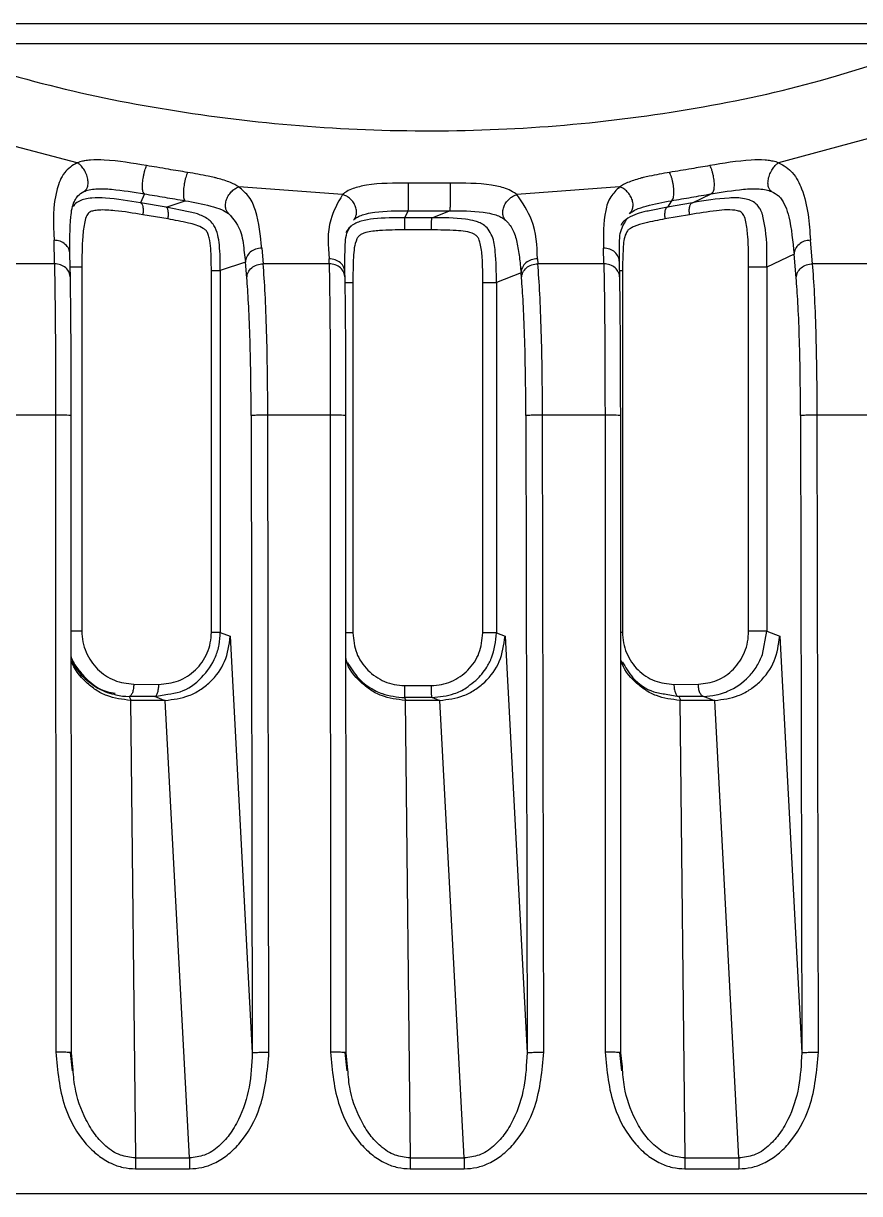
# Model space of a CAD drawing. Header units: millimetres. Extents: x 0 to 297, y 0 to 210.
# Drawn here: x 150.463 to 153.911, y 186.303 to 191.131 of the extents above; entities that cross this region are included whole.
import ezdxf

# ---------------------------------------------------------------- set-up
doc = ezdxf.new("R2010")
doc.units = ezdxf.units.MM
doc.layers.add('图框', color=7, linetype='Continuous')
doc.dimstyles.new('SLDDIMSTYLE0', dxfattribs={"dimtxt": 0.18, "dimasz": 1.016, "dimexe": 0, "dimexo": 0.0625, "dimgap": 0, "dimtad": 0, "dimtih": 1, "dimtoh": 1, "dimdec": 0, "dimrnd": 1e-09, "dimzin": 0, "dimdsep": 46, "dimtxsty": 'Standard', "dimblk1": 'DOT', "dimblk2": 'DOT', "dimsah": 1, "dimcen": 0.09, "dimadec": 0, "dimazin": 0, "dimtfac": 1.016, "dimtdec": 0, "dimtofl": 0, "dimtmove": 0, "dimatfit": 3, "dimldrblk": 'DOT', "dimfxl": 1, "dimfrac": 2, "dimtolj": 1, "dimtzin": 0, "dimarcsym": 0})

# ---------------------------------------------------------------- blocks, each defined once
blk = doc.blocks.new('_Dot')
at = {"color": 0, "linetype": 'ByBlock', "lineweight": -2}
blk.add_line((-0.5, 0), (-1, 0), dxfattribs=at)
at = {"color": 0, "linetype": 'ByBlock', "const_width": 0.5}
blk.add_lwpolyline([(-0.25, 0, 1), (0.25, 0, 1)], format="xyb", close=True, dxfattribs=at)

msp = doc.modelspace()

# ---------------------------------------------------------------- linework, layer by layer
at = {"color": 7, "linetype": 'Continuous', "lineweight": 25}
for p, q in [((147.8312, 191.1309), (152.1305, 191.1309)), ((152.1305, 191.1309), (156.1645, 191.1309)), ((150.6855, 190.5556), (149.8467, 190.7757)), ((154.3921, 190.7757), (153.5777, 190.5556)), ((150.9625, 190.4279), (150.9464, 190.3911)), ((151.7788, 190.4249), (151.3522, 190.4567)), ((152.9218, 190.4567), (152.4987, 190.4249)), ((153.2223, 190.3911), (153.3, 190.4279)), ((151.0523, 190.3733), (150.9464, 190.3911)), ((151.0523, 190.3734), (151.1303, 190.3993)), ((151.1447, 190.3535), (151.0523, 190.3734)), ((153.1191, 190.3734), (153.0452, 190.358)), ((153.1353, 190.3993), (153.1191, 190.3734)), ((153.2223, 190.3911), (153.1191, 190.3733)), ((151.0597, 190.3241), (150.9557, 190.3418)), ((152.0501, 190.358), (152.0351, 190.3292)), ((152.1484, 190.3292), (152.0351, 190.3292)), ((152.1484, 190.3292), (152.2209, 190.358)), ((152.9625, 190.3469), (152.9684, 190.3503)), ((153.2102, 190.3418), (153.1087, 190.3241)), ((152.1459, 190.2792), (152.0351, 190.2792)), ((150.5914, 190.1394), (150.5896, 190.2364)), ((153.7176, 190.1394), (153.7088, 190.2364)), ((150.657, 190.0817), (150.6552, 190.1786)), ((151.4462, 190.204), (151.4521, 190.1394)), ((152.8569, 190.1394), (152.8557, 190.204)), ((153.6411, 190.1786), (153.529, 190.1255)), ((153.65, 190.0817), (153.6411, 190.1786)), ((150.5914, 190.1394), (150.3193, 190.1394)), ((150.7043, 190.1255), (150.7043, 188.6233)), ((151.3786, 190.1463), (151.2753, 190.1119)), ((151.3845, 190.0817), (151.3786, 190.1463)), ((151.7242, 190.1394), (151.4521, 190.1394)), ((151.7242, 190.1394), (151.7238, 190.1602)), ((152.583, 190.1602), (152.5849, 190.1394)), ((152.8569, 190.1394), (152.5849, 190.1394)), ((152.9225, 190.0817), (152.9213, 190.1463)), ((153.454, 188.6233), (153.454, 190.1255)), ((153.529, 190.1255), (153.529, 188.6233)), ((153.9897, 190.1394), (153.7176, 190.1394)), ((151.2385, 188.6186), (151.2385, 190.1119)), ((151.2753, 190.1119), (151.2753, 188.6186)), ((151.7898, 190.0817), (151.7894, 190.1025)), ((152.5153, 190.1025), (152.4142, 190.0623)), ((152.5172, 190.0817), (152.5153, 190.1025)), ((152.922, 190.1119), (152.9338, 190.1119)), ((152.9338, 190.1119), (152.9338, 188.6186)), ((151.8215, 190.0623), (151.8215, 188.6161)), ((152.3581, 188.6161), (152.3581, 190.0623)), ((152.4142, 190.0623), (152.4142, 188.6161)), ((150.3384, 189.5161), (150.5962, 189.5161)), ((150.5962, 189.5161), (150.5972, 186.8865)), ((150.6617, 186.8842), (150.6607, 189.5138)), ((151.4025, 189.5138), (151.4073, 186.8842)), ((151.476, 186.8865), (151.4712, 189.5161)), ((151.4712, 189.5161), (151.729, 189.5161)), ((151.729, 189.5161), (151.73, 186.8865)), ((151.7945, 186.8842), (151.7935, 189.5138)), ((152.5352, 189.5138), (152.5401, 186.8842)), ((152.6088, 186.8865), (152.6039, 189.5161)), ((152.6039, 189.5161), (152.8617, 189.5161)), ((152.8617, 189.5161), (152.8627, 186.8865)), ((152.9273, 186.8842), (152.9263, 189.5138)), ((153.668, 189.5138), (153.6729, 186.8842)), ((153.7415, 186.8865), (153.7367, 189.5161)), ((153.7367, 189.5161), (153.9945, 189.5161)), ((151.2753, 188.6186), (151.3166, 188.6022)), ((151.3166, 188.6022), (151.4073, 186.8842)), ((152.4142, 188.6161), (152.4494, 188.6022)), ((152.4494, 188.6022), (152.5401, 186.8842)), ((152.9338, 188.6186), (152.9266, 188.6186)), ((153.5115, 188.5269), (153.529, 188.6233)), ((153.529, 188.6233), (153.5822, 188.6022)), ((153.5822, 188.6022), (153.6729, 186.8842)), ((150.9183, 188.4045), (151.0217, 188.4036)), ((152.0345, 188.3993), (152.1459, 188.3993)), ((153.1458, 188.4036), (153.2466, 188.4045)), ((150.8996, 188.3545), (150.9083, 188.3378)), ((151.0048, 188.3536), (150.8996, 188.3545)), ((150.9045, 188.3379), (150.9251, 186.4501)), ((150.9083, 188.3378), (150.9045, 188.3379)), ((151.0445, 188.3378), (150.9083, 188.3378)), ((151.0048, 188.3536), (151.0585, 188.3638)), ((151.0445, 188.3378), (151.0048, 188.3536)), ((151.0483, 188.3379), (151.0445, 188.3378)), ((151.148, 186.4501), (151.0483, 188.3379)), ((152.0351, 188.3493), (152.041, 188.3378)), ((152.1484, 188.3493), (152.0351, 188.3493)), ((152.0372, 188.3379), (152.0578, 186.4501)), ((152.041, 188.3378), (152.0372, 188.3379)), ((152.1773, 188.3378), (152.041, 188.3378)), ((152.1484, 188.3493), (152.1476, 188.3526)), ((152.1773, 188.3378), (152.1484, 188.3493)), ((152.1811, 188.3379), (152.1773, 188.3378)), ((152.2808, 186.4501), (152.1811, 188.3379)), ((153.1137, 188.3637), (153.1656, 188.3536)), ((153.2681, 188.3545), (153.1656, 188.3536)), ((153.1656, 188.3536), (153.1738, 188.3378)), ((153.17, 188.3379), (153.1906, 186.4501)), ((153.1738, 188.3378), (153.17, 188.3379)), ((153.31, 188.3378), (153.1738, 188.3378)), ((153.31, 188.3378), (153.2681, 188.3545)), ((153.3139, 188.3379), (153.31, 188.3378)), ((153.4135, 186.4501), (153.3139, 188.3379)), ((150.6617, 186.8842), (150.6572, 186.885)), ((150.6657, 186.8101), (150.6573, 186.885)), ((150.6677, 186.8254), (150.6617, 186.8842)), ((151.7984, 186.8101), (151.79, 186.885)), ((151.7945, 186.8842), (151.79, 186.885)), ((151.8005, 186.8254), (151.7945, 186.8842)), ((152.9273, 186.8842), (152.9227, 186.885)), ((152.9312, 186.8101), (152.9228, 186.885)), ((152.9332, 186.8254), (152.9273, 186.8842)), ((150.9251, 186.4501), (151.148, 186.4501)), ((150.9257, 186.4053), (151.1486, 186.4053)), ((152.0578, 186.4501), (152.2808, 186.4501)), ((152.0584, 186.4053), (152.2814, 186.4053)), ((153.1906, 186.4501), (153.4135, 186.4501)), ((153.1912, 186.4053), (153.4141, 186.4053)), ((147.5158, 186.3031), (156.8242, 186.3031))]:
    msp.add_line(p, q, dxfattribs=at)
for points, knots in [([(150.0071, 191.0472), (150.1718, 190.9926), (150.4952, 190.8854), (151.0237, 190.774), (151.5636, 190.7046), (152.1146, 190.6803), (152.6657, 190.7013), (153.2066, 190.769), (153.7368, 190.8805), (154.0582, 190.9904), (154.2233, 191.0469)], [0, 0, 0, 0, 0.128005, 0.251293, 0.374031, 0.49537, 0.6178, 0.741849, 0.867361, 1, 1, 1, 1]), ([(150.6855, 190.5556), (150.6754, 190.55), (150.6536, 190.5381), (150.6207, 190.5024), (150.5826, 190.4015), (150.5866, 190.3074), (150.5896, 190.2364)], [0, 0, 0, 0, 0.068724, 0.148195, 0.35658, 1, 1, 1, 1]), ([(150.9716, 190.5441), (150.9141, 190.5538), (150.8383, 190.5666), (150.7506, 190.5685), (150.7219, 190.5648), (150.7111, 190.563), (150.7, 190.5608), (150.6923, 190.558), (150.6855, 190.5556)], [0, 0, 0, 0, 0.609368, 0.802275, 0.881466, 0.904303, 0.916002, 1, 1, 1, 1]), ([(150.7129, 190.4376), (150.7157, 190.4395), (150.7219, 190.4436), (150.7281, 190.4557), (150.7309, 190.4729), (150.7285, 190.494), (150.721, 190.5157), (150.7099, 190.5341), (150.6977, 190.5478), (150.6893, 190.5531), (150.6855, 190.5556)], [0, 0, 0, 0, 0.104308, 0.224515, 0.358277, 0.500011, 0.641743, 0.7755, 0.895699, 1, 1, 1, 1]), ([(153.5777, 190.5556), (153.5705, 190.5581), (153.5631, 190.5607), (153.5519, 190.5629), (153.5408, 190.5647), (153.5109, 190.5686), (153.4239, 190.5664), (153.3498, 190.5537), (153.2935, 190.5441)], [0, 0, 0, 0, 0.084923, 0.088634, 0.118128, 0.200454, 0.393262, 1, 1, 1, 1]), ([(153.5483, 190.4376), (153.5457, 190.4394), (153.5403, 190.4435), (153.5349, 190.4553), (153.5329, 190.4723), (153.5357, 190.4934), (153.5433, 190.5151), (153.5541, 190.5337), (153.566, 190.5476), (153.574, 190.553), (153.5777, 190.5556)], [0, 0, 0, 0, 0.102793, 0.221562, 0.354251, 0.495575, 0.637695, 0.772517, 0.894164, 1, 1, 1, 1]), ([(153.5777, 190.5556), (153.5884, 190.55), (153.6114, 190.5381), (153.6483, 190.5024), (153.6975, 190.4015), (153.7039, 190.3074), (153.7088, 190.2364)], [0, 0, 0, 0, 0.068617, 0.148098, 0.356301, 1, 1, 1, 1]), ([(151.1402, 190.5161), (151.1141, 190.5203), (151.0718, 190.5272), (151.0158, 190.5368), (150.9857, 190.5418), (150.9716, 190.5441)], [0, 0, 0, 0, 0.463446, 0.750673, 1, 1, 1, 1]), ([(151.3522, 190.4567), (151.3409, 190.4628), (151.3154, 190.4766), (151.2782, 190.4879), (151.247, 190.4958), (151.2061, 190.5049), (151.1689, 190.5112), (151.1402, 190.5161)], [0, 0, 0, 0, 0.200012, 0.453571, 0.513989, 0.625723, 1, 1, 1, 1]), ([(153.1279, 190.5161), (153.0997, 190.5112), (153.063, 190.5049), (153.0229, 190.4958), (152.9924, 190.4878), (152.9564, 190.4765), (152.9323, 190.4627), (152.9218, 190.4567)], [0, 0, 0, 0, 0.374948, 0.48725, 0.548398, 0.801675, 1, 1, 1, 1]), ([(153.2935, 190.5441), (153.2684, 190.5398), (153.2133, 190.5304), (153.158, 190.5211), (153.1279, 190.5161)], [0, 0, 0, 0, 0.456184, 1, 1, 1, 1]), ([(152.0511, 190.4715), (151.9925, 190.472), (151.914, 190.4728), (151.8294, 190.4531), (151.7964, 190.4383), (151.7846, 190.4293), (151.7788, 190.4249)], [0, 0, 0, 0, 0.587828, 0.787935, 0.896257, 1, 1, 1, 1]), ([(152.2228, 190.4715), (152.2123, 190.4714), (152.1838, 190.4713), (152.1501, 190.4714), (152.1177, 190.4714), (152.0891, 190.4713), (152.0654, 190.4714), (152.0511, 190.4715)], [0, 0, 0, 0, 0.182432, 0.499984, 0.587302, 0.750014, 1, 1, 1, 1]), ([(152.4987, 190.4249), (152.4944, 190.4279), (152.4889, 190.4319), (152.4739, 190.4408), (152.4451, 190.4536), (152.3577, 190.4726), (152.2801, 190.4719), (152.2228, 190.4715)], [0, 0, 0, 0, 0.0721264, 0.0949229, 0.2176778, 0.4231918, 1, 1, 1, 1]), ([(150.9464, 190.3911), (150.8984, 190.3988), (150.8315, 190.4096), (150.7552, 190.4119), (150.7186, 190.4072), (150.6944, 190.3989), (150.6767, 190.3882), (150.6707, 190.3784), (150.669, 190.3757)], [0, 0, 0, 0, 0.50991, 0.710704, 0.806209, 0.887587, 0.968027, 1, 1, 1, 1]), ([(150.674, 190.397), (150.6765, 190.402), (150.6805, 190.4101), (150.6901, 190.4235), (150.7034, 190.4317), (150.7129, 190.4375)], [0, 0, 0, 0, 0.31888, 0.513193, 1, 1, 1, 1]), ([(150.7129, 190.4375), (150.7159, 190.4387), (150.7217, 190.4411), (150.738, 190.4455), (150.7744, 190.4501), (150.8523, 190.4459), (150.9178, 190.4352), (150.9625, 190.4279)], [0, 0, 0, 0, 0.055887, 0.10964, 0.22011, 0.467489, 1, 1, 1, 1]), ([(150.9625, 190.4279), (150.9904, 190.4231), (151.0463, 190.4136), (151.1023, 190.4041), (151.1303, 190.3993)], [0, 0, 0, 0, 0.5, 1, 1, 1, 1]), ([(151.3096, 190.347), (151.307, 190.3497), (151.3015, 190.3556), (151.2968, 190.3688), (151.296, 190.3856), (151.3005, 190.4048), (151.3102, 190.4236), (151.3234, 190.4393), (151.3378, 190.4507), (151.3476, 190.4548), (151.3522, 190.4567)], [0, 0, 0, 0, 0.10348, 0.221414, 0.351905, 0.490521, 0.630769, 0.765696, 0.889788, 1, 1, 1, 1]), ([(151.4462, 190.204), (151.4414, 190.2557), (151.4347, 190.3266), (151.4009, 190.4125), (151.3672, 190.4431), (151.3522, 190.4567)], [0, 0, 0, 0, 0.600625, 0.823443, 1, 1, 1, 1]), ([(151.7788, 190.4249), (151.7598, 190.3903), (151.7124, 190.3043), (151.7195, 190.2141), (151.7238, 190.1602)], [0, 0, 0, 0, 0.402176, 1, 1, 1, 1]), ([(151.8247, 190.3198), (151.8273, 190.323), (151.833, 190.3298), (151.8373, 190.3438), (151.8375, 190.3607), (151.8323, 190.379), (151.822, 190.3962), (151.8084, 190.4101), (151.7936, 190.42), (151.7836, 190.4233), (151.7788, 190.4249)], [0, 0, 0, 0, 0.108044, 0.229407, 0.361616, 0.5, 0.638384, 0.770593, 0.891956, 1, 1, 1, 1]), ([(152.4509, 190.3198), (152.4485, 190.3228), (152.4435, 190.3293), (152.4397, 190.3427), (152.4398, 190.3592), (152.445, 190.3773), (152.4551, 190.3948), (152.4687, 190.4093), (152.4837, 190.4197), (152.4939, 190.4233), (152.4987, 190.4249)], [0, 0, 0, 0, 0.103458, 0.220653, 0.349836, 0.487038, 0.62642, 0.76158, 0.887186, 1, 1, 1, 1]), ([(152.583, 190.1602), (152.5813, 190.2141), (152.5785, 190.3043), (152.5216, 190.3903), (152.4987, 190.4249)], [0, 0, 0, 0, 0.597951, 1, 1, 1, 1]), ([(152.9218, 190.4567), (152.9084, 190.4431), (152.878, 190.4125), (152.8537, 190.3266), (152.8548, 190.2557), (152.8557, 190.204)], [0, 0, 0, 0, 0.1765156, 0.3993248, 1, 1, 1, 1]), ([(152.9625, 190.347), (152.9653, 190.3498), (152.9715, 190.3559), (152.9768, 190.3695), (152.9781, 190.3867), (152.9737, 190.406), (152.964, 190.4247), (152.9507, 190.44), (152.9363, 190.4509), (152.9264, 190.4549), (152.9218, 190.4567)], [0, 0, 0, 0, 0.106797, 0.227789, 0.360517, 0.5, 0.639483, 0.772212, 0.893203, 1, 1, 1, 1]), ([(153.1353, 190.3993), (153.1627, 190.4041), (153.2177, 190.4136), (153.2726, 190.4231), (153.3, 190.4279)], [0, 0, 0, 0, 0.5, 1, 1, 1, 1]), ([(153.5124, 190.3351), (153.512, 190.337), (153.5101, 190.3478), (153.5048, 190.3587), (153.4961, 190.3738), (153.485, 190.3883), (153.4624, 190.4018), (153.4235, 190.4117), (153.3435, 190.4112), (153.2725, 190.3994), (153.2223, 190.3911)], [0, 0, 0, 0, 0.017132, 0.093549, 0.101989, 0.16626, 0.247786, 0.324161, 0.522296, 1, 1, 1, 1]), ([(153.3, 190.4279), (153.3439, 190.4352), (153.4082, 190.4459), (153.4851, 190.4501), (153.5218, 190.4455), (153.5388, 190.4411), (153.545, 190.4387), (153.5482, 190.4375)], [0, 0, 0, 0, 0.532471, 0.779845, 0.890325, 0.944067, 1, 1, 1, 1]), ([(153.5482, 190.4375), (153.559, 190.4317), (153.574, 190.4235), (153.6002, 190.3951), (153.6279, 190.3184), (153.6361, 190.2318), (153.6411, 190.1786)], [0, 0, 0, 0, 0.111173, 0.155494, 0.481955, 1, 1, 1, 1]), ([(150.6552, 190.1786), (150.6548, 190.2312), (150.6543, 190.3094), (150.6648, 190.3799), (150.6739, 190.3968), (150.674, 190.397)], [0, 0, 0, 0, 0.67102, 0.996453, 1, 1, 1, 1]), ([(150.9464, 190.3911), (150.9484, 190.3899), (150.9524, 190.3876), (150.9562, 190.3759), (150.9576, 190.3599), (150.9563, 190.3477), (150.9557, 190.3418)], [0, 0, 0, 0, 0.2414202, 0.5002985, 0.7590116, 1, 1, 1, 1]), ([(151.0597, 190.3241), (151.0604, 190.33), (151.0618, 190.3423), (151.0609, 190.3583), (151.0577, 190.3699), (151.054, 190.3722), (151.0523, 190.3733)], [0, 0, 0, 0, 0.2410597, 0.4998496, 0.7587229, 1, 1, 1, 1]), ([(151.1303, 190.3993), (151.166, 190.393), (151.2185, 190.3838), (151.2824, 190.3633), (151.3006, 190.3523), (151.3095, 190.3469)], [0, 0, 0, 0, 0.519865, 0.762917, 1, 1, 1, 1]), ([(152.9684, 190.3503), (152.9748, 190.3546), (152.9896, 190.3644), (153.0489, 190.3838), (153.1002, 190.393), (153.1353, 190.3993)], [0, 0, 0, 0, 0.196278, 0.452313, 1, 1, 1, 1]), ([(153.1191, 190.3734), (153.117, 190.3723), (153.1127, 190.37), (153.1085, 190.3584), (153.1068, 190.3423), (153.1081, 190.3301), (153.1087, 190.3241)], [0, 0, 0, 0, 0.2411323, 0.5000001, 0.7588679, 1, 1, 1, 1]), ([(153.2102, 190.3418), (153.2096, 190.3477), (153.2084, 190.3599), (153.2105, 190.3759), (153.2152, 190.3876), (153.22, 190.3899), (153.2223, 190.3911)], [0, 0, 0, 0, 0.240988, 0.499701, 0.75858, 1, 1, 1, 1]), ([(153.454, 190.1255), (153.4537, 190.1678), (153.4534, 190.2305), (153.4458, 190.3019), (153.4371, 190.3337), (153.4295, 190.3468), (153.4208, 190.3545), (153.3851, 190.3647), (153.3138, 190.3582), (153.2475, 190.3477), (153.2102, 190.3418)], [0, 0, 0, 0, 0.266467, 0.395379, 0.453137, 0.474758, 0.493762, 0.530945, 0.735966, 1, 1, 1, 1]), ([(150.9557, 190.3418), (150.9173, 190.348), (150.8566, 190.3577), (150.7885, 190.3625), (150.754, 190.3588), (150.7387, 190.3545), (150.7297, 190.3468), (150.7218, 190.3337), (150.7128, 190.3019), (150.705, 190.2305), (150.7046, 190.1678), (150.7043, 190.1255)], [0, 0, 0, 0, 0.26386, 0.417081, 0.469227, 0.506385, 0.525442, 0.547092, 0.604864, 0.733707, 1, 1, 1, 1]), ([(151.2385, 190.1119), (151.2383, 190.1423), (151.238, 190.1871), (151.2323, 190.2384), (151.225, 190.2636), (151.2166, 190.2777), (151.1906, 190.2957), (151.1367, 190.3099), (151.0877, 190.319), (151.0597, 190.3241)], [0, 0, 0, 0, 0.267113, 0.395, 0.453198, 0.497899, 0.537091, 0.735187, 1, 1, 1, 1]), ([(151.2753, 190.1119), (151.2751, 190.147), (151.2749, 190.196), (151.2662, 190.2585), (151.2542, 190.2933), (151.2346, 190.3168), (151.2079, 190.3349), (151.177, 190.3473), (151.1531, 190.3519), (151.1447, 190.3535)], [0, 0, 0, 0, 0.3354551, 0.4678228, 0.6048529, 0.6811323, 0.7570542, 0.9140781, 1, 1, 1, 1]), ([(151.3095, 190.3469), (151.3302, 190.3224), (151.3586, 190.2889), (151.3714, 190.2133), (151.3757, 190.1727), (151.3786, 190.1463)], [0, 0, 0, 0, 0.484541, 0.663965, 1, 1, 1, 1]), ([(152.0351, 190.3292), (151.9924, 190.3289), (151.9325, 190.3286), (151.8579, 190.3175), (151.8196, 190.3011), (151.8001, 190.2811), (151.7951, 190.2705), (151.7935, 190.267)], [0, 0, 0, 0, 0.48954, 0.687467, 0.865077, 0.956133, 1, 1, 1, 1]), ([(151.8247, 190.3198), (151.8284, 190.3231), (151.8352, 190.3291), (151.8542, 190.3389), (151.8807, 190.3471), (151.9455, 190.3577), (152.0036, 190.3579), (152.0501, 190.358)], [0, 0, 0, 0, 0.126867, 0.236084, 0.338731, 0.471368, 1, 1, 1, 1]), ([(152.0351, 190.3292), (152.035, 190.3284), (152.035, 190.3272), (152.0348, 190.3209), (152.0346, 190.3136), (152.0345, 190.3055), (152.0344, 190.2995), (152.0347, 190.2919), (152.0349, 190.2854), (152.0351, 190.2792)], [0, 0, 0, 0, 0.239745, 0.368545, 0.500001, 0.683585, 0.750719, 0.760061, 1, 1, 1, 1]), ([(152.1459, 190.2792), (152.1459, 190.2854), (152.146, 190.295), (152.1463, 190.3065), (152.1466, 190.3145), (152.147, 190.3209), (152.1476, 190.3272), (152.1481, 190.3284), (152.1484, 190.3292)], [0, 0, 0, 0, 0.239749, 0.368551, 0.500005, 0.631459, 0.760258, 1, 1, 1, 1]), ([(152.38, 190.2826), (152.374, 190.2888), (152.3627, 190.3003), (152.3465, 190.3079), (152.3346, 190.3124), (152.3166, 190.3181), (152.2543, 190.329), (152.1946, 190.3291), (152.1484, 190.3292)], [0, 0, 0, 0, 0.106566, 0.196508, 0.218774, 0.263629, 0.430275, 1, 1, 1, 1]), ([(152.2209, 190.358), (152.2673, 190.3579), (152.3254, 190.3577), (152.3909, 190.3471), (152.4182, 190.3389), (152.4385, 190.3291), (152.4465, 190.3231), (152.4509, 190.3198)], [0, 0, 0, 0, 0.528647, 0.661275, 0.763949, 0.873131, 1, 1, 1, 1]), ([(152.4509, 190.3198), (152.4618, 190.3078), (152.4843, 190.2833), (152.4988, 190.2283), (152.5091, 190.1668), (152.5133, 190.124), (152.5153, 190.1025)], [0, 0, 0, 0, 0.237829, 0.487581, 0.74281, 1, 1, 1, 1]), ([(152.9213, 190.1463), (152.9212, 190.1726), (152.921, 190.2131), (152.9233, 190.2781), (152.94, 190.3044), (152.9509, 190.3215)], [0, 0, 0, 0, 0.39502, 0.60595, 1, 1, 1, 1]), ([(153.0452, 190.358), (153.0374, 190.3565), (153.017, 190.3526), (152.9836, 190.342), (152.9526, 190.3267), (152.9336, 190.3099), (152.9283, 190.3008), (152.9263, 190.2973)], [0, 0, 0, 0, 0.179666, 0.46821, 0.775164, 0.915602, 1, 1, 1, 1]), ([(153.1087, 190.3241), (153.0813, 190.3191), (153.0386, 190.3114), (152.9907, 190.2976), (152.9676, 190.2864), (152.9553, 190.2777), (152.94, 190.2509), (152.9351, 190.1931), (152.9343, 190.1421), (152.9338, 190.1119)], [0, 0, 0, 0, 0.264866, 0.411376, 0.463435, 0.502649, 0.547344, 0.732833, 1, 1, 1, 1]), ([(153.529, 190.1255), (153.5299, 190.1776), (153.531, 190.2484), (153.5163, 190.3169), (153.5124, 190.3351)], [0, 0, 0, 0, 0.73582, 1, 1, 1, 1]), ([(151.7894, 190.1025), (151.7893, 190.1309), (151.7891, 190.1872), (151.791, 190.2589), (151.8076, 190.2871), (151.8135, 190.2971)], [0, 0, 0, 0, 0.3962028, 0.7848271, 1, 1, 1, 1]), ([(152.0351, 190.2792), (152.0007, 190.279), (151.9474, 190.2785), (151.8877, 190.2718), (151.8592, 190.2627), (151.8453, 190.2543), (151.8281, 190.2229), (151.8231, 190.1567), (151.8221, 190.0968), (151.8215, 190.0623)], [0, 0, 0, 0, 0.266431, 0.412258, 0.461826, 0.497892, 0.534267, 0.732047, 1, 1, 1, 1]), ([(152.3581, 190.0623), (152.3578, 190.0969), (152.3575, 190.1507), (152.3511, 190.2111), (152.3423, 190.2401), (152.3344, 190.2543), (152.3041, 190.2724), (152.2387, 190.2775), (152.1798, 190.2786), (152.1459, 190.2792)], [0, 0, 0, 0, 0.2683965, 0.4166954, 0.4670887, 0.503548, 0.5396552, 0.7347274, 1, 1, 1, 1]), ([(152.4142, 190.0623), (152.4137, 190.1047), (152.4129, 190.1684), (152.4031, 190.2449), (152.3859, 190.273), (152.38, 190.2826)], [0, 0, 0, 0, 0.565688, 0.850584, 1, 1, 1, 1]), ([(150.5914, 190.1394), (150.5921, 190.1007), (150.5935, 190.0251), (150.595, 189.8655), (150.596, 189.694), (150.5961, 189.5743), (150.5962, 189.5161)], [0, 0, 0, 0, 0.269262, 0.525689, 0.769272, 1, 1, 1, 1]), ([(150.7043, 190.1255), (150.7003, 190.1255), (150.6924, 190.1255), (150.6795, 190.1255), (150.667, 190.1255), (150.6597, 190.1255), (150.6562, 190.1255)], [0, 0, 0, 0, 0.254007, 0.508014, 0.762021, 1, 1, 1, 1]), ([(151.4712, 189.5161), (151.4709, 189.5743), (151.4703, 189.694), (151.4665, 189.8655), (151.4606, 190.0251), (151.455, 190.1007), (151.4521, 190.1394)], [0, 0, 0, 0, 0.230735, 0.4743201, 0.7307453, 1, 1, 1, 1]), ([(151.7242, 190.1394), (151.7249, 190.1007), (151.7263, 190.0251), (151.7278, 189.8655), (151.7287, 189.694), (151.7289, 189.5743), (151.729, 189.5161)], [0, 0, 0, 0, 0.269261, 0.525688, 0.769271, 1, 1, 1, 1]), ([(152.6039, 189.5161), (152.6036, 189.5743), (152.603, 189.694), (152.5992, 189.8655), (152.5933, 190.0251), (152.5877, 190.1007), (152.5849, 190.1394)], [0, 0, 0, 0, 0.230735, 0.47432, 0.730745, 1, 1, 1, 1]), ([(152.8569, 190.1394), (152.8576, 190.1007), (152.8591, 190.0251), (152.8605, 189.8655), (152.8615, 189.694), (152.8616, 189.5743), (152.8617, 189.5161)], [0, 0, 0, 0, 0.269259, 0.525685, 0.769269, 1, 1, 1, 1]), ([(153.7367, 189.5161), (153.7364, 189.5743), (153.7358, 189.694), (153.732, 189.8655), (153.7261, 190.0251), (153.7205, 190.1007), (153.7176, 190.1394)], [0, 0, 0, 0, 0.230733, 0.474317, 0.730743, 1, 1, 1, 1]), ([(151.79, 190.0623), (151.7907, 190.0623), (151.7941, 190.0623), (151.8013, 190.0623), (151.8112, 190.0623), (151.8181, 190.0623), (151.8215, 190.0623)], [0, 0, 0, 0, 0.078456, 0.385638, 0.692819, 1, 1, 1, 1]), ([(150.7043, 188.6233), (150.7003, 188.6233), (150.6924, 188.6233), (150.6796, 188.6233), (150.6688, 188.6233), (150.663, 188.6233), (150.6611, 188.6233)], [0, 0, 0, 0, 0.284575, 0.569149, 0.853724, 1, 1, 1, 1]), ([(150.7043, 188.6233), (150.7051, 188.6086), (150.7069, 188.579), (150.725, 188.5228), (150.766, 188.4629), (150.8364, 188.4146), (150.891, 188.4078), (150.9183, 188.4045)], [0, 0, 0, 0, 0.124676, 0.250732, 0.500462, 0.750403, 1, 1, 1, 1]), ([(151.0217, 188.4036), (151.0491, 188.4063), (151.104, 188.4118), (151.1646, 188.452), (151.2017, 188.4952), (151.2224, 188.5333), (151.236, 188.575), (151.2377, 188.604), (151.2385, 188.6186)], [0, 0, 0, 0, 0.249514, 0.49862, 0.624216, 0.74913, 0.874534, 1, 1, 1, 1]), ([(151.0483, 188.3379), (151.0816, 188.3418), (151.1323, 188.3479), (151.1928, 188.3802), (151.248, 188.4235), (151.3022, 188.4978), (151.3117, 188.5668), (151.3166, 188.6022)], [0, 0, 0, 0, 0.230651, 0.352205, 0.478244, 0.732902, 1, 1, 1, 1]), ([(151.0585, 188.3638), (151.0757, 188.3661), (151.1277, 188.3731), (151.2015, 188.4272), (151.2516, 188.5003), (151.2724, 188.5669), (151.2743, 188.6014), (151.2753, 188.6186)], [0, 0, 0, 0, 0.145225, 0.4384, 0.720199, 0.860338, 1, 1, 1, 1]), ([(151.8215, 188.6161), (151.8181, 188.6161), (151.8112, 188.6161), (151.8018, 188.6161), (151.7963, 188.6161), (151.7938, 188.6161)], [0, 0, 0, 0, 0.355414, 0.710828, 1, 1, 1, 1]), ([(151.8215, 188.6161), (151.8247, 188.5879), (151.8311, 188.5314), (151.88, 188.4592), (151.9389, 188.419), (151.9926, 188.4017), (152.0206, 188.4001), (152.0345, 188.3993)], [0, 0, 0, 0, 0.251118, 0.501397, 0.750474, 0.875315, 1, 1, 1, 1]), ([(152.1459, 188.3993), (152.1598, 188.4001), (152.1878, 188.4017), (152.2413, 188.419), (152.3, 188.4592), (152.3486, 188.5314), (152.3549, 188.5879), (152.3581, 188.6161)], [0, 0, 0, 0, 0.124668, 0.249566, 0.498644, 0.74892, 1, 1, 1, 1]), ([(152.1811, 188.3379), (152.2143, 188.3418), (152.265, 188.3479), (152.3255, 188.3802), (152.3807, 188.4235), (152.4349, 188.4978), (152.4445, 188.5668), (152.4494, 188.6022)], [0, 0, 0, 0, 0.230651, 0.352205, 0.478244, 0.732902, 1, 1, 1, 1]), ([(152.3039, 188.4015), (152.3151, 188.4097), (152.3451, 188.4319), (152.3717, 188.4688), (152.3877, 188.4996), (152.4065, 188.5419), (152.4106, 188.5811), (152.4142, 188.6161)], [0, 0, 0, 0, 0.166277, 0.446885, 0.533497, 0.584077, 1, 1, 1, 1]), ([(152.9338, 188.6186), (152.9346, 188.604), (152.9362, 188.5749), (152.9496, 188.5333), (152.9699, 188.4952), (153.0062, 188.452), (153.0655, 188.4118), (153.1191, 188.4063), (153.1458, 188.4036)], [0, 0, 0, 0, 0.125482, 0.250911, 0.375806, 0.501422, 0.750521, 1, 1, 1, 1]), ([(153.2466, 188.4045), (153.2731, 188.4078), (153.3262, 188.4146), (153.3943, 188.4629), (153.434, 188.5228), (153.4515, 188.579), (153.4532, 188.6086), (153.454, 188.6233)], [0, 0, 0, 0, 0.249625, 0.49957, 0.749305, 0.875337, 1, 1, 1, 1]), ([(153.3139, 188.3379), (153.3471, 188.3418), (153.3978, 188.3479), (153.4583, 188.3802), (153.5141, 188.424), (153.568, 188.4985), (153.5774, 188.5675), (153.5822, 188.6022)], [0, 0, 0, 0, 0.230704, 0.352295, 0.478379, 0.737822, 1, 1, 1, 1]), ([(150.6592, 188.52), (150.6597, 188.5184), (150.6658, 188.4994), (150.6866, 188.4675), (150.7316, 188.4151), (150.7853, 188.3756), (150.8306, 188.3691), (150.8424, 188.3674)], [0, 0, 0, 0, 0.019388, 0.230702, 0.440089, 0.852956, 1, 1, 1, 1]), ([(150.9045, 188.3379), (150.8714, 188.3419), (150.8208, 188.348), (150.7607, 188.3801), (150.7076, 188.4243), (150.6695, 188.4672), (150.6629, 188.5011), (150.6629, 188.5015)], [0, 0, 0, 0, 0.311559, 0.475764, 0.646036, 0.996406, 1, 1, 1, 1]), ([(150.6634, 188.5003), (150.6666, 188.4936), (150.6776, 188.4703), (150.7172, 188.4228), (150.7634, 188.3899), (150.8097, 188.3702), (150.8244, 188.3663), (150.837, 188.363)], [0, 0, 0, 0, 0.094127, 0.330665, 0.797276, 0.826558, 1, 1, 1, 1]), ([(152.0372, 188.3379), (152.0041, 188.3419), (151.9535, 188.348), (151.8935, 188.3801), (151.8401, 188.4243), (151.8011, 188.47), (151.7945, 188.507), (151.7939, 188.5103)], [0, 0, 0, 0, 0.302297, 0.461621, 0.626831, 0.966785, 1, 1, 1, 1]), ([(151.8, 188.4938), (151.8141, 188.4704), (151.8386, 188.4296), (151.8913, 188.3894), (151.9539, 188.3574), (152.0037, 188.3524), (152.0351, 188.3493)], [0, 0, 0, 0, 0.2795792, 0.4877543, 0.6774264, 1, 1, 1, 1]), ([(153.17, 188.3379), (153.1369, 188.3419), (153.0863, 188.348), (153.0263, 188.3801), (152.9729, 188.4243), (152.9339, 188.47), (152.9272, 188.507), (152.9266, 188.5103)], [0, 0, 0, 0, 0.302297, 0.461621, 0.626831, 0.966785, 1, 1, 1, 1]), ([(152.9331, 188.4975), (152.9463, 188.4745), (152.9771, 188.4207), (153.0457, 188.3732), (153.0965, 188.3661), (153.1137, 188.3637)], [0, 0, 0, 0, 0.331563, 0.773309, 1, 1, 1, 1]), ([(153.2681, 188.3545), (153.2854, 188.3556), (153.3149, 188.3575), (153.3466, 188.367), (153.3622, 188.3731), (153.3989, 188.3885), (153.445, 188.4208), (153.4897, 188.4778), (153.5044, 188.5108), (153.5115, 188.5269)], [0, 0, 0, 0, 0.168014, 0.285194, 0.318625, 0.329041, 0.670841, 0.839887, 1, 1, 1, 1]), ([(150.9183, 188.4045), (150.918, 188.3982), (150.9175, 188.3887), (150.9152, 188.3772), (150.9128, 188.3692), (150.9098, 188.3627), (150.9055, 188.3564), (150.9019, 188.3552), (150.8996, 188.3545)], [0, 0, 0, 0, 0.2397202, 0.3685299, 0.5000003, 0.6314706, 0.7602802, 1, 1, 1, 1]), ([(151.0048, 188.3536), (151.0069, 188.3543), (151.0102, 188.3555), (151.014, 188.3618), (151.0167, 188.3683), (151.0189, 188.3763), (151.021, 188.3878), (151.0214, 188.3973), (151.0217, 188.4036)], [0, 0, 0, 0, 0.239735, 0.368546, 0.500015, 0.631482, 0.760287, 1, 1, 1, 1]), ([(152.0345, 188.3993), (152.0345, 188.393), (152.0345, 188.3835), (152.0346, 188.372), (152.0347, 188.364), (152.0347, 188.3576), (152.0349, 188.3513), (152.035, 188.3501), (152.0351, 188.3493)], [0, 0, 0, 0, 0.2397545, 0.3685568, 0.5000108, 0.6314632, 0.7602609, 1, 1, 1, 1]), ([(152.1476, 188.3526), (152.1475, 188.3528), (152.1473, 188.3535), (152.147, 188.3578), (152.1466, 188.364), (152.1463, 188.372), (152.146, 188.3835), (152.1459, 188.393), (152.1459, 188.3993)], [0, 0, 0, 0, 0.036841, 0.200014, 0.36655, 0.533087, 0.696264, 1, 1, 1, 1]), ([(152.1484, 188.3493), (152.1795, 188.3527), (152.2288, 188.3581), (152.2804, 188.3818), (152.2991, 188.3975), (152.3039, 188.4015)], [0, 0, 0, 0, 0.559467, 0.888362, 1, 1, 1, 1]), ([(153.1458, 188.4036), (153.1461, 188.3973), (153.1466, 188.3878), (153.1491, 188.3763), (153.1517, 188.3683), (153.1548, 188.3618), (153.1594, 188.3555), (153.1631, 188.3543), (153.1656, 188.3536)], [0, 0, 0, 0, 0.239712, 0.368517, 0.499983, 0.631452, 0.760264, 1, 1, 1, 1]), ([(153.2681, 188.3545), (153.2654, 188.3552), (153.2613, 188.3564), (153.2563, 188.3627), (153.2529, 188.3692), (153.2501, 188.3772), (153.2474, 188.3887), (153.2469, 188.3982), (153.2466, 188.4045)], [0, 0, 0, 0, 0.239721, 0.368531, 0.500001, 0.631471, 0.76028, 1, 1, 1, 1]), ([(150.837, 188.363), (150.8395, 188.3621), (150.8596, 188.3556), (150.881, 188.355), (150.8996, 188.3545)], [0, 0, 0, 0, 0.1266463, 1, 1, 1, 1]), ([(150.5972, 186.8865), (150.6039, 186.8103), (150.6158, 186.6745), (150.6947, 186.5321), (150.7687, 186.4603), (150.8208, 186.4281), (150.8737, 186.4087), (150.9085, 186.4064), (150.9257, 186.4053)], [0, 0, 0, 0, 0.3560292, 0.6339635, 0.7387672, 0.837074, 0.9194741, 1, 1, 1, 1]), ([(150.6572, 186.885), (150.6572, 186.885), (150.6556, 186.8854), (150.6437, 186.8858), (150.6231, 186.8864), (150.6058, 186.8865), (150.5972, 186.8865)], [0, 0, 0, 0, 0.009132, 0.339421, 0.669711, 1, 1, 1, 1]), ([(151.1486, 186.4053), (151.1658, 186.4064), (151.2007, 186.4087), (151.2535, 186.4281), (151.3056, 186.4603), (151.3793, 186.5321), (151.4579, 186.6744), (151.4695, 186.8102), (151.476, 186.8865)], [0, 0, 0, 0, 0.080569, 0.16315, 0.26121, 0.366042, 0.643878, 1, 1, 1, 1]), ([(151.73, 186.8865), (151.7366, 186.8103), (151.7485, 186.6745), (151.8275, 186.5321), (151.9014, 186.4603), (151.9535, 186.4281), (152.0064, 186.4087), (152.0412, 186.4064), (152.0584, 186.4053)], [0, 0, 0, 0, 0.356029, 0.633964, 0.738767, 0.837074, 0.919474, 1, 1, 1, 1]), ([(151.79, 186.885), (151.7899, 186.885), (151.7884, 186.8854), (151.7765, 186.8858), (151.7559, 186.8864), (151.7386, 186.8865), (151.73, 186.8865)], [0, 0, 0, 0, 0.0091318, 0.3394212, 0.6697106, 1, 1, 1, 1]), ([(152.2814, 186.4053), (152.2986, 186.4064), (152.3334, 186.4087), (152.3863, 186.4281), (152.4383, 186.4603), (152.512, 186.5321), (152.5907, 186.6744), (152.6023, 186.8102), (152.6088, 186.8865)], [0, 0, 0, 0, 0.0805692, 0.1631499, 0.2612104, 0.3660418, 0.6438783, 1, 1, 1, 1]), ([(152.8627, 186.8865), (152.8694, 186.8103), (152.8813, 186.6745), (152.9603, 186.5321), (153.0342, 186.4603), (153.0863, 186.4281), (153.1392, 186.4087), (153.174, 186.4064), (153.1912, 186.4053)], [0, 0, 0, 0, 0.356029, 0.633964, 0.738767, 0.837074, 0.919474, 1, 1, 1, 1]), ([(152.9227, 186.885), (152.9227, 186.885), (152.9211, 186.8854), (152.9092, 186.8858), (152.8886, 186.8864), (152.8713, 186.8865), (152.8627, 186.8865)], [0, 0, 0, 0, 0.009132, 0.339421, 0.669711, 1, 1, 1, 1]), ([(153.4141, 186.4053), (153.4313, 186.4064), (153.4662, 186.4087), (153.519, 186.4281), (153.5711, 186.4603), (153.6448, 186.5321), (153.7234, 186.6744), (153.735, 186.8102), (153.7415, 186.8865)], [0, 0, 0, 0, 0.080569, 0.16315, 0.26121, 0.366042, 0.643878, 1, 1, 1, 1]), ([(151.4073, 186.8842), (151.4051, 186.8366), (151.4005, 186.742), (151.3633, 186.627), (151.3159, 186.5464), (151.2694, 186.4953), (151.2134, 186.4578), (151.1691, 186.4526), (151.148, 186.4501)], [0, 0, 0, 0, 0.25809, 0.513359, 0.647562, 0.762431, 0.887089, 1, 1, 1, 1]), ([(152.5401, 186.8842), (152.5378, 186.8366), (152.5333, 186.742), (152.496, 186.627), (152.4487, 186.5464), (152.4021, 186.4953), (152.3462, 186.4578), (152.3018, 186.4526), (152.2808, 186.4501)], [0, 0, 0, 0, 0.25809, 0.513359, 0.647562, 0.762431, 0.887089, 1, 1, 1, 1]), ([(153.6729, 186.8842), (153.6706, 186.8366), (153.6661, 186.742), (153.6288, 186.627), (153.5814, 186.5464), (153.5349, 186.4953), (153.479, 186.4578), (153.4346, 186.4526), (153.4135, 186.4501)], [0, 0, 0, 0, 0.25809, 0.513359, 0.647562, 0.762431, 0.887089, 1, 1, 1, 1]), ([(150.9251, 186.4501), (150.904, 186.4526), (150.8596, 186.4578), (150.8033, 186.4953), (150.7563, 186.5464), (150.7084, 186.627), (150.6747, 186.7228), (150.6696, 186.7976), (150.6677, 186.8254)], [0, 0, 0, 0, 0.1264, 0.265973, 0.394561, 0.544818, 0.830673, 1, 1, 1, 1]), ([(152.0578, 186.4501), (152.0367, 186.4526), (151.9923, 186.4578), (151.9361, 186.4953), (151.889, 186.5464), (151.8412, 186.627), (151.8074, 186.7228), (151.8024, 186.7976), (151.8005, 186.8254)], [0, 0, 0, 0, 0.1264, 0.265973, 0.394561, 0.544818, 0.830673, 1, 1, 1, 1]), ([(153.1906, 186.4501), (153.1695, 186.4526), (153.1251, 186.4578), (153.0688, 186.4953), (153.0218, 186.5464), (152.974, 186.627), (152.9402, 186.7228), (152.9351, 186.7976), (152.9332, 186.8254)], [0, 0, 0, 0, 0.1264, 0.265973, 0.394561, 0.544818, 0.830673, 1, 1, 1, 1])]:
    msp.add_open_spline(points, degree=3, knots=knots, dxfattribs=at)
for points in [[(150.0078, 191.0477), (150.1735, 191.0477), (150.505, 191.0477), (151.0362, 191.0477), (151.5813, 191.0477), (151.9493, 191.0477), (152.1333, 191.0477)], [(152.1333, 191.0477), (152.3171, 191.0477), (152.6847, 191.0477), (153.2233, 191.0477), (153.7441, 191.0477), (154.065, 191.0477), (154.2254, 191.0477)], [(150.9584, 190.498), (150.9592, 190.5024), (150.9609, 190.5112), (150.9642, 190.5236), (150.9677, 190.535), (150.9703, 190.541), (150.9716, 190.5441)], [(151.1402, 190.5161), (151.1389, 190.513), (151.1363, 190.5069), (151.1327, 190.4954), (151.1294, 190.4827), (151.1277, 190.4737), (151.1268, 190.4692)], [(153.1427, 190.4693), (153.1418, 190.4738), (153.14, 190.4828), (153.1365, 190.4954), (153.1324, 190.5069), (153.1294, 190.513), (153.1279, 190.5161)], [(153.2935, 190.5441), (153.2951, 190.541), (153.2981, 190.5348), (153.3022, 190.5231), (153.3057, 190.5104), (153.3075, 190.5014), (153.3083, 190.4969)], [(150.9625, 190.4279), (150.9606, 190.4294), (150.9568, 190.4326), (150.9543, 190.4493), (150.9545, 190.472), (150.9571, 190.4893), (150.9584, 190.498)], [(151.1268, 190.4692), (151.1255, 190.4605), (151.123, 190.4432), (151.1226, 190.4206), (151.1249, 190.404), (151.1285, 190.4009), (151.1303, 190.3993)], [(152.0516, 190.426), (152.0516, 190.4302), (152.0516, 190.4387), (152.0515, 190.4507), (152.0513, 190.462), (152.0512, 190.4683), (152.0511, 190.4715)], [(152.2228, 190.4715), (152.2229, 190.4683), (152.2231, 190.462), (152.2233, 190.4507), (152.2235, 190.4387), (152.2235, 190.4302), (152.2235, 190.426)], [(153.1353, 190.3993), (153.1376, 190.4009), (153.1422, 190.404), (153.1459, 190.4206), (153.1464, 190.4433), (153.1439, 190.4606), (153.1427, 190.4693)], [(153.3083, 190.4969), (153.3095, 190.4883), (153.3119, 190.4712), (153.311, 190.4489), (153.3072, 190.4325), (153.3024, 190.4294), (153.3, 190.4279)], [(152.0501, 190.358), (152.0503, 190.3592), (152.0507, 190.3615), (152.0512, 190.3774), (152.0515, 190.3998), (152.0516, 190.4173), (152.0516, 190.426)], [(152.2235, 190.426), (152.2235, 190.4173), (152.2234, 190.3998), (152.2228, 190.3774), (152.222, 190.3615), (152.2213, 190.3592), (152.2209, 190.358)], [(152.0501, 190.358), (152.0786, 190.358), (152.1355, 190.358), (152.1924, 190.358), (152.2209, 190.358)], [(150.6552, 190.1786), (150.6542, 190.1861), (150.6524, 190.2012), (150.6373, 190.2202), (150.6156, 190.2336), (150.5982, 190.2354), (150.5896, 190.2364)], [(153.7088, 190.2364), (153.7001, 190.2354), (153.6827, 190.2336), (153.6606, 190.2202), (153.6448, 190.2012), (153.6423, 190.1861), (153.6411, 190.1786)], [(151.4462, 190.204), (151.4375, 190.2031), (151.4202, 190.2012), (151.398, 190.1878), (151.3822, 190.1688), (151.3798, 190.1538), (151.3786, 190.1463)], [(152.9213, 190.1463), (152.9204, 190.1538), (152.9185, 190.1688), (152.9034, 190.1878), (152.8817, 190.2012), (152.8644, 190.2031), (152.8557, 190.204)], [(150.657, 190.0817), (150.6561, 190.0892), (150.6542, 190.1042), (150.6391, 190.1232), (150.6174, 190.1366), (150.6001, 190.1385), (150.5914, 190.1394)], [(151.3845, 190.0817), (151.3857, 190.0892), (151.3881, 190.1042), (151.4039, 190.1232), (151.4261, 190.1366), (151.4434, 190.1385), (151.4521, 190.1394)], [(151.7894, 190.1025), (151.7884, 190.11), (151.7866, 190.125), (151.7715, 190.144), (151.7498, 190.1574), (151.7324, 190.1593), (151.7238, 190.1602)], [(151.7898, 190.0817), (151.7888, 190.0892), (151.7869, 190.1042), (151.7718, 190.1232), (151.7501, 190.1366), (151.7328, 190.1385), (151.7242, 190.1394)], [(152.583, 190.1602), (152.5743, 190.1593), (152.5569, 190.1574), (152.5348, 190.144), (152.519, 190.125), (152.5165, 190.11), (152.5153, 190.1025)], [(152.5172, 190.0817), (152.5184, 190.0892), (152.5209, 190.1042), (152.5367, 190.1232), (152.5588, 190.1366), (152.5762, 190.1385), (152.5849, 190.1394)], [(152.9225, 190.0817), (152.9216, 190.0892), (152.9197, 190.1042), (152.9046, 190.1232), (152.8829, 190.1366), (152.8656, 190.1385), (152.8569, 190.1394)], [(153.529, 190.1255), (153.5285, 190.1255), (153.5274, 190.1255), (153.5218, 190.1255), (153.5136, 190.1255), (153.5032, 190.1255), (153.4911, 190.1255), (153.4784, 190.1255), (153.4655, 190.1255), (153.4578, 190.1255), (153.454, 190.1255)], [(153.65, 190.0817), (153.6512, 190.0892), (153.6536, 190.1042), (153.6694, 190.1232), (153.6916, 190.1366), (153.7089, 190.1385), (153.7176, 190.1394)], [(150.6607, 189.5138), (150.6607, 189.5713), (150.6605, 189.6863), (150.6597, 189.8452), (150.6586, 189.9842), (150.6575, 190.0492), (150.657, 190.0817)], [(151.2385, 190.1119), (151.2434, 190.1119), (151.2533, 190.1119), (151.2649, 190.1119), (151.2731, 190.1119), (151.2746, 190.1119), (151.2753, 190.1119)], [(151.4025, 189.5138), (151.4022, 189.5713), (151.4015, 189.6863), (151.3976, 189.8452), (151.392, 189.9843), (151.387, 190.0492), (151.3845, 190.0817)], [(151.7935, 189.5138), (151.7934, 189.5713), (151.7933, 189.6863), (151.7925, 189.8452), (151.7913, 189.9842), (151.7903, 190.0492), (151.7898, 190.0817)], [(152.5352, 189.5138), (152.5349, 189.5713), (152.5343, 189.6863), (152.5304, 189.8452), (152.5248, 189.9843), (152.5198, 190.0492), (152.5172, 190.0817)], [(152.9263, 189.5138), (152.9262, 189.5713), (152.926, 189.6863), (152.9253, 189.8452), (152.9241, 189.9842), (152.9231, 190.0492), (152.9225, 190.0817)], [(153.668, 189.5138), (153.6677, 189.5713), (153.667, 189.6863), (153.6632, 189.8452), (153.6576, 189.9843), (153.6525, 190.0492), (153.65, 190.0817)], [(152.3581, 190.0623), (152.3615, 190.0623), (152.3684, 190.0623), (152.3785, 190.0623), (152.3881, 190.0623), (152.3966, 190.0623), (152.4038, 190.0623), (152.4093, 190.0623), (152.4131, 190.0623), (152.4138, 190.0623), (152.4142, 190.0623)], [(150.5962, 189.5161), (150.6048, 189.516), (150.6219, 189.516), (150.6433, 189.5154), (150.6581, 189.5147), (150.6599, 189.5141), (150.6607, 189.5138)], [(151.4025, 189.5138), (151.4039, 189.5141), (151.4068, 189.5147), (151.4229, 189.5154), (151.4452, 189.516), (151.4625, 189.516), (151.4712, 189.5161)], [(151.729, 189.5161), (151.7375, 189.516), (151.7547, 189.516), (151.7761, 189.5154), (151.7909, 189.5147), (151.7926, 189.5141), (151.7935, 189.5138)], [(152.5352, 189.5138), (152.5367, 189.5141), (152.5395, 189.5147), (152.5557, 189.5154), (152.578, 189.516), (152.5953, 189.516), (152.6039, 189.5161)], [(152.8617, 189.5161), (152.8703, 189.516), (152.8875, 189.516), (152.9088, 189.5154), (152.9236, 189.5147), (152.9254, 189.5141), (152.9263, 189.5138)], [(153.668, 189.5138), (153.6694, 189.5141), (153.6723, 189.5147), (153.6884, 189.5154), (153.7108, 189.516), (153.7281, 189.516), (153.7367, 189.5161)], [(151.2753, 188.6186), (151.2746, 188.6186), (151.2731, 188.6186), (151.2649, 188.6186), (151.2533, 188.6186), (151.2434, 188.6186), (151.2385, 188.6186)], [(152.4142, 188.6161), (152.4138, 188.6161), (152.4131, 188.6161), (152.4093, 188.6161), (152.4038, 188.6161), (152.3966, 188.6161), (152.3881, 188.6161), (152.3785, 188.6161), (152.3684, 188.6161), (152.3615, 188.6161), (152.3581, 188.6161)], [(153.529, 188.6233), (153.5285, 188.6233), (153.5274, 188.6233), (153.5218, 188.6233), (153.5136, 188.6233), (153.5032, 188.6233), (153.4911, 188.6233), (153.4784, 188.6233), (153.4655, 188.6233), (153.4578, 188.6233), (153.454, 188.6233)], [(151.4073, 186.8842), (151.4088, 186.8845), (151.4116, 186.8851), (151.4278, 186.8859), (151.4501, 186.8864), (151.4674, 186.8865), (151.476, 186.8865)], [(152.5401, 186.8842), (152.5415, 186.8845), (152.5444, 186.8851), (152.5605, 186.8859), (152.5828, 186.8864), (152.6001, 186.8865), (152.6088, 186.8865)], [(153.6729, 186.8842), (153.6743, 186.8845), (153.6771, 186.8851), (153.6933, 186.8859), (153.7156, 186.8864), (153.7329, 186.8865), (153.7415, 186.8865)], [(150.9251, 186.4501), (150.9252, 186.447), (150.9253, 186.4408), (150.9255, 186.4297), (150.9256, 186.4178), (150.9257, 186.4094), (150.9257, 186.4053)], [(151.148, 186.4501), (151.1481, 186.447), (151.1483, 186.4408), (151.1484, 186.4297), (151.1486, 186.4178), (151.1486, 186.4094), (151.1486, 186.4053)], [(152.0578, 186.4501), (152.0579, 186.447), (152.0581, 186.4408), (152.0583, 186.4297), (152.0584, 186.4178), (152.0584, 186.4094), (152.0584, 186.4053)], [(152.2808, 186.4501), (152.2808, 186.447), (152.281, 186.4408), (152.2812, 186.4297), (152.2813, 186.4178), (152.2814, 186.4094), (152.2814, 186.4053)], [(153.1906, 186.4501), (153.1907, 186.447), (153.1908, 186.4408), (153.191, 186.4297), (153.1912, 186.4178), (153.1912, 186.4094), (153.1912, 186.4053)], [(153.4135, 186.4501), (153.4136, 186.447), (153.4138, 186.4408), (153.414, 186.4297), (153.4141, 186.4178), (153.4141, 186.4094), (153.4141, 186.4053)]]:
    msp.add_open_spline(points, degree=3, dxfattribs=at)

# ---------------------------------------------------------------- leaders
at = {"layer": '图框'}
msp.add_leader([(152.3109, 193.6614), (104.2583, 185.1149)], dimstyle='SLDDIMSTYLE0', dxfattribs=at)

doc.saveas('drawing.dxf')
